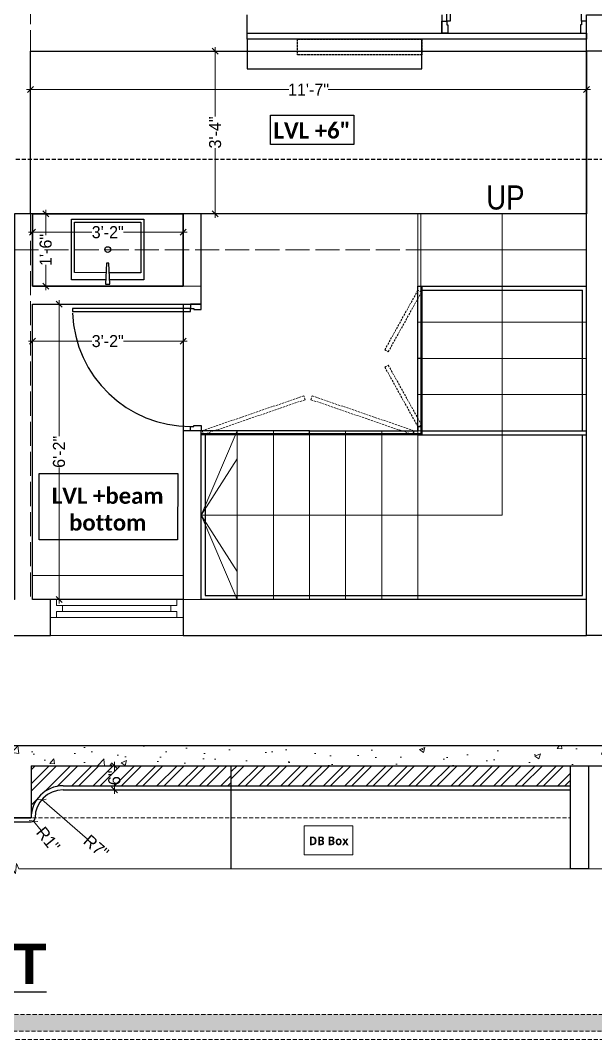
# Model space of a CAD drawing. Header units: millimetres. Extents: x 35877 to 3066687, y -650199 to -40525.
# Drawn here: x 147699.1 to 147842.4, y -180356.9 to -180103.2 of the extents above; entities that cross this region are included whole.
import ezdxf

# ---------------------------------------------------------------- set-up
doc = ezdxf.new("R2010")
doc.units = ezdxf.units.MM
doc.header["$MEASUREMENT"] = 0
doc.header["$PDMODE"] = 35
for name, pattern in [('00 . GROUND FLOOR$0$DASHED', [0.75, 0.5, -0.25]), ('ACAD_ISO02W100', [15, 12, -3]), ('DASHED', [0.75, 0.5, -0.25]), ('DASHED2', [0.375, 0.25, -0.125]), ('DASHEDX2', [1.5, 1, -0.5])]:
    doc.linetypes.add(name, pattern=pattern)
doc.layers.get('Defpoints').update_dxf_attribs({"color": 220})
for name, color, linetype in [('AR DOOR', 40, 'Continuous'), ('AR ELE-5', 134, 'Continuous'), ('GROUND FLOOR  ( Text )', 251, 'Continuous'), ('Labels and Texts', 8, 'Continuous'), ('str coll', 6, 'Continuous')]:
    doc.layers.add(name, color=color, linetype=linetype)
for name, color, linetype, lineweight in [('COLUMN', 1, 'Continuous', 30), ('Dimension', 10, 'DASHEDX2', 20), ('el', 7, 'Continuous', 20), ('FALSE CEILING', 6, 'Continuous', 30), ('FURNITURE', 32, 'Continuous', 9), ('furniture dimensions', 1, 'DASHED', 0), ('FURNITURE-1', 252, 'Continuous', 13), ('GROUND FLOOR', 7, 'Continuous', 9), ('GROUND FLOOR  ( PLINE )', 251, 'Continuous', 30), ('GROUND FLOOR ( DW_RAIL )', 7, 'Continuous', 9), ('GROUND FLOOR ( STAIR )', 251, 'Continuous', 9), ('Labelling', 1, 'Continuous', 25), ('NAME PLATE', 7, 'Continuous', 25), ('SECTION ( SLAB PLine )', 104, 'Continuous', 30), ('Text', 7, 'Continuous', 15), ('wall', 7, 'Continuous', 30), ('XX~SLAB ( BEAM )~ ( DIM )', 7, 'Continuous', 9)]:
    doc.layers.add(name, color=color, linetype=linetype, lineweight=lineweight)
doc.styles.add('Arial', font='arial.ttf')
doc.styles.add('century g', font='GOTHIC.TTF')
doc.styles.add("Cn_BT_0'-0", font='swissc.ttf')
doc.styles.get("Standard").update_dxf_attribs({"font": 'arial.ttf', "height": 6})
doc.dimstyles.new('Archana', dxfattribs={"dimtxt": 2, "dimasz": 0.75, "dimexe": 0.5, "dimexo": 0.5, "dimgap": 0, "dimtad": 0, "dimzin": 0, "dimdsep": 46, "dimlunit": 4, "dimtxsty": 'century g', "dimblk": 'OBLIQUE', "dimcen": 0, "dimdle": 1, "dimclrd": 256, "dimclre": 256, "dimclrt": 256, "dimadec": 0, "dimazin": 0, "dimtfac": 1, "dimtofl": 0, "dimtmove": 1, "dimatfit": 3, "dimfxl": 1, "dimfxlon": 1, "dimtolj": 1, "dimtzin": 0, "dimlwd": -1, "dimlwe": -1, "dimarcsym": 0})

# ---------------------------------------------------------------- blocks, each defined once
blk = doc.blocks.new('*U18')
for points in [[(0, 0), (0, 1120), (-30, 1120), (-30, 0)], [(40, 0), (0, 0), (0, -30), (-10, -30), (-10, -100), (40, -100)], [(-1160, 0), (-1120, 0), (-1120, -30), (-1110, -30), (-1110, -100), (-1160, -100)]]:
    blk.add_lwpolyline(points, close=True)
at = {"layer": 'AR ELE-5', "linetype": 'ByBlock', "ltscale": 15}
blk.add_arc((1.6, -0.7), 1121.6, 92.37301, 179.96526, dxfattribs=at)
blk = doc.blocks.new('*U20')
for points in [[(0, 0), (0, 1120), (30, 1120), (30, 0)], [(-40, 0), (0, 0), (0, -30), (10, -30), (10, -100), (-40, -100)], [(1160, 0), (1120, 0), (1120, -30), (1110, -30), (1110, -100), (1160, -100)]]:
    blk.add_lwpolyline(points, close=True)
at = {"layer": 'AR ELE-5', "linetype": 'ByBlock', "ltscale": 15}
blk.add_arc((-1.6, -0.7), 1121.6, 0.03474, 87.62699, dxfattribs=at)
blk = doc.blocks.new('_Oblique')
at = {"layer": 'wall', "color": 0, "lineweight": -2}
blk.add_line((-0.5, -0.5), (0.5, 0.5), dxfattribs=at)
blk = doc.blocks.new('*D579')
at = {"layer": 'Defpoints', "color": 0, "linetype": 'Continuous', "lineweight": 0, "transparency": 16777216}
for p in [(147704.48, -180297.14), (147709.76, -180301.74)]:
    blk.add_point(p, dxfattribs=at)
at = {"layer": 'furniture dimensions', "color": 5, "linetype": 'Continuous', "transparency": 16777216}
blk.add_line((147715.84, -180307.04), (147704.48, -180297.14), dxfattribs=at)
at = {"layer": 'furniture dimensions', "color": 5, "linetype": 'Continuous', "transparency": 16777216, "xscale": 1.5, "yscale": 1.5, "zscale": 1.5, "rotation": 138.929532535401}
blk.add_blockref('_Oblique', (147704.48, -180297.14), dxfattribs=at)
at = {"layer": 'furniture dimensions', "linetype": 'Continuous', "lineweight": 0, "transparency": 16777216, "insert": (147717.98, -180308.9), "char_height": 3, "attachment_point": 5, "rotation": 318.9295, "style": 'century g'}
blk.add_mtext('\\A1;R7"', dxfattribs=at)
blk = doc.blocks.new('*D580')
at = {"layer": 'Defpoints', "color": 0, "linetype": 'Continuous', "lineweight": 0, "transparency": 16777216}
for p in [(147701.76, -180301.74), (147702.38, -180302.52)]:
    blk.add_point(p, dxfattribs=at)
at = {"layer": 'furniture dimensions', "color": 5, "linetype": 'Continuous', "transparency": 16777216}
blk.add_line((147704.26, -180304.86), (147702.38, -180302.52), dxfattribs=at)
at = {"layer": 'furniture dimensions', "color": 5, "linetype": 'Continuous', "transparency": 16777216, "xscale": 1.5, "yscale": 1.5, "zscale": 1.5, "rotation": 128.7828727319727}
blk.add_blockref('_Oblique', (147702.38, -180302.52), dxfattribs=at)
at = {"layer": 'furniture dimensions', "linetype": 'Continuous', "lineweight": 0, "transparency": 16777216, "insert": (147706.04, -180307.06), "char_height": 3, "attachment_point": 5, "rotation": 308.7829, "style": 'century g'}
blk.add_mtext('\\A1;R1"', dxfattribs=at)
blk = doc.blocks.new('*D581')
at = {"layer": 'Defpoints', "color": 0, "linetype": 'Continuous', "lineweight": 0, "transparency": 16777216}
for p in [(147722.51, -180288.74), (147722.51, -180294.74), (147722.51, -180294.74)]:
    blk.add_point(p, dxfattribs=at)
at = {"layer": 'furniture dimensions', "color": 5, "linetype": 'Continuous', "transparency": 16777216}
for p, q in [((147722.51, -180287.74), (147722.51, -180290.13)), ((147722.51, -180295.74), (147722.51, -180293.35)), ((147722.51, -180294.74), (147723.01, -180294.74))]:
    blk.add_line(p, q, dxfattribs=at)
at = {"layer": 'furniture dimensions', "color": 5, "linetype": 'ByBlock', "transparency": 16777216}
blk.add_line((147722.51, -180288.74), (147723.01, -180288.74), dxfattribs=at)
at = {"layer": 'furniture dimensions', "color": 5, "linetype": 'Continuous', "transparency": 16777216, "xscale": 1.5, "yscale": 1.5, "zscale": 1.5}
for p, rotation in [((147722.51, -180288.74), 90), ((147722.51, -180294.74), 270)]:
    blk.add_blockref('_Oblique', p, dxfattribs=dict(at, rotation=rotation))
at = {"layer": 'furniture dimensions', "linetype": 'Continuous', "lineweight": 0, "transparency": 16777216, "insert": (147722.51, -180291.74), "char_height": 3, "attachment_point": 5, "rotation": 90, "style": 'century g'}
blk.add_mtext('\\A1;6"', dxfattribs=at)
blk = doc.blocks.new('*D886')
at = {"layer": 'Defpoints', "color": 0, "linetype": 'Continuous', "lineweight": 0, "transparency": 16777216}
for p in [(147748.87, -180110.85), (147747.61, -180151.35), (147747.61, -180151.35)]:
    blk.add_point(p, dxfattribs=at)
at = {"layer": 'furniture dimensions', "color": 5, "linetype": 'ByBlock', "transparency": 16777216}
blk.add_line((147748.37, -180110.85), (147747.11, -180110.85), dxfattribs=at)
at = {"layer": 'furniture dimensions', "color": 5, "linetype": 'Continuous', "transparency": 16777216}
for p, q in [((147747.61, -180109.85), (147747.61, -180127.16)), ((147747.61, -180152.35), (147747.61, -180135.05)), ((147747.61, -180151.35), (147748.11, -180151.35))]:
    blk.add_line(p, q, dxfattribs=at)
at = {"layer": 'furniture dimensions', "color": 5, "linetype": 'Continuous', "transparency": 16777216, "xscale": 1.5, "yscale": 1.5, "zscale": 1.5}
for p, rotation in [((147747.61, -180110.85), 90), ((147747.61, -180151.35), 270)]:
    blk.add_blockref('_Oblique', p, dxfattribs=dict(at, rotation=rotation))
at = {"layer": 'furniture dimensions', "linetype": 'Continuous', "lineweight": 0, "transparency": 16777216, "insert": (147747.61, -180131.1), "char_height": 3, "attachment_point": 5, "rotation": 90, "style": 'century g'}
blk.add_mtext('\\A1;3\'-4"', dxfattribs=at)
blk = doc.blocks.new('*D887')
at = {"layer": 'Defpoints', "color": 0, "linetype": 'Continuous', "lineweight": 0, "transparency": 16777216}
for p in [(147840.11, -180120.42), (147701.61, -180125.71), (147840.11, -180131.1)]:
    blk.add_point(p, dxfattribs=at)
at = {"layer": 'furniture dimensions', "color": 5, "linetype": 'Continuous', "transparency": 16777216}
for p, q in [((147700.61, -180120.42), (147765.98, -180120.42)), ((147841.11, -180120.42), (147775.73, -180120.42)), ((147840.11, -180124.42), (147840.11, -180119.92))]:
    blk.add_line(p, q, dxfattribs=at)
at = {"layer": 'furniture dimensions', "color": 5, "linetype": 'ByBlock', "transparency": 16777216}
blk.add_line((147701.61, -180124.42), (147701.61, -180119.92), dxfattribs=at)
at = {"layer": 'furniture dimensions', "color": 5, "linetype": 'Continuous', "transparency": 16777216, "xscale": 1.5, "yscale": 1.5, "zscale": 1.5, "rotation": 180}
blk.add_blockref('_Oblique', (147701.61, -180120.42), dxfattribs=at)
at = {"layer": 'furniture dimensions', "color": 5, "linetype": 'Continuous', "transparency": 16777216, "xscale": 1.5, "yscale": 1.5, "zscale": 1.5}
blk.add_blockref('_Oblique', (147840.11, -180120.42), dxfattribs=at)
at = {"layer": 'furniture dimensions', "linetype": 'Continuous', "lineweight": 0, "transparency": 16777216, "insert": (147770.86, -180120.42), "char_height": 3, "attachment_point": 5, "style": 'century g'}
blk.add_mtext('\\A1;11\'-7"', dxfattribs=at)
blk = doc.blocks.new('*D888')
at = {"layer": 'Defpoints', "color": 0, "linetype": 'Continuous', "lineweight": 0, "transparency": 16777216}
for p in [(147704.6, -180151.35), (147704.6, -180169.35), (147705.41, -180169.35)]:
    blk.add_point(p, dxfattribs=at)
at = {"layer": 'furniture dimensions', "color": 5, "linetype": 'ByBlock', "transparency": 16777216}
blk.add_line((147705.1, -180151.35), (147705.91, -180151.35), dxfattribs=at)
at = {"layer": 'furniture dimensions', "color": 5, "linetype": 'Continuous', "transparency": 16777216}
for p, q in [((147705.41, -180150.35), (147705.41, -180156.63)), ((147705.41, -180170.35), (147705.41, -180164.07)), ((147705.1, -180169.35), (147705.91, -180169.35))]:
    blk.add_line(p, q, dxfattribs=at)
at = {"layer": 'furniture dimensions', "color": 5, "linetype": 'Continuous', "transparency": 16777216, "xscale": 1.5, "yscale": 1.5, "zscale": 1.5}
for p, rotation in [((147705.41, -180151.35), 90), ((147705.41, -180169.35), 270)]:
    blk.add_blockref('_Oblique', p, dxfattribs=dict(at, rotation=rotation))
at = {"layer": 'furniture dimensions', "linetype": 'Continuous', "lineweight": 0, "transparency": 16777216, "insert": (147705.41, -180160.35), "char_height": 3, "attachment_point": 5, "rotation": 90, "style": 'century g'}
blk.add_mtext('\\A1;1\'-6"', dxfattribs=at)
blk = doc.blocks.new('*D889')
at = {"layer": 'Defpoints', "color": 0, "linetype": 'Continuous', "lineweight": 0, "transparency": 16777216}
for p in [(147702.11, -180155.94), (147739.61, -180155.94), (147739.61, -180155.94)]:
    blk.add_point(p, dxfattribs=at)
at = {"layer": 'furniture dimensions', "color": 5, "linetype": 'Continuous', "transparency": 16777216}
for p, q in [((147701.11, -180155.94), (147716.91, -180155.94)), ((147740.61, -180155.94), (147724.8, -180155.94)), ((147739.61, -180155.94), (147739.61, -180155.44))]:
    blk.add_line(p, q, dxfattribs=at)
at = {"layer": 'furniture dimensions', "color": 5, "linetype": 'ByBlock', "transparency": 16777216}
blk.add_line((147702.11, -180155.94), (147702.11, -180155.44), dxfattribs=at)
at = {"layer": 'furniture dimensions', "color": 5, "linetype": 'Continuous', "transparency": 16777216, "xscale": 1.5, "yscale": 1.5, "zscale": 1.5, "rotation": 180}
blk.add_blockref('_Oblique', (147702.11, -180155.94), dxfattribs=at)
at = {"layer": 'furniture dimensions', "color": 5, "linetype": 'Continuous', "transparency": 16777216, "xscale": 1.5, "yscale": 1.5, "zscale": 1.5}
blk.add_blockref('_Oblique', (147739.61, -180155.94), dxfattribs=at)
at = {"layer": 'furniture dimensions', "linetype": 'Continuous', "lineweight": 0, "transparency": 16777216, "insert": (147720.86, -180155.94), "char_height": 3, "attachment_point": 5, "style": 'century g'}
blk.add_mtext('\\A1;3\'-2"', dxfattribs=at)
blk = doc.blocks.new('*D910')
at = {"layer": 'Defpoints', "color": 0, "linetype": 'Continuous', "lineweight": 0, "transparency": 16777216}
for p in [(147707.89, -180173.85), (147707.89, -180247.35), (147708.73, -180247.35)]:
    blk.add_point(p, dxfattribs=at)
at = {"layer": 'furniture dimensions', "color": 5, "linetype": 'ByBlock', "transparency": 16777216}
blk.add_line((147708.39, -180173.85), (147709.23, -180173.85), dxfattribs=at)
at = {"layer": 'furniture dimensions', "color": 5, "linetype": 'Continuous', "transparency": 16777216}
for p, q in [((147708.73, -180172.85), (147708.73, -180206.72)), ((147708.73, -180248.35), (147708.73, -180214.48)), ((147708.39, -180247.35), (147709.23, -180247.35))]:
    blk.add_line(p, q, dxfattribs=at)
at = {"layer": 'furniture dimensions', "color": 5, "linetype": 'Continuous', "transparency": 16777216, "xscale": 1.5, "yscale": 1.5, "zscale": 1.5}
for p, rotation in [((147708.73, -180173.85), 90), ((147708.73, -180247.35), 270)]:
    blk.add_blockref('_Oblique', p, dxfattribs=dict(at, rotation=rotation))
at = {"layer": 'furniture dimensions', "linetype": 'Continuous', "lineweight": 0, "transparency": 16777216, "insert": (147708.73, -180210.6), "char_height": 3, "attachment_point": 5, "rotation": 90, "style": 'century g'}
blk.add_mtext('\\A1;6\'-2"', dxfattribs=at)
blk = doc.blocks.new('*D911')
at = {"layer": 'Defpoints', "color": 0, "linetype": 'Continuous', "lineweight": 0, "transparency": 16777216}
for p in [(147702.11, -180183.05), (147739.61, -180183.05), (147739.61, -180183.05)]:
    blk.add_point(p, dxfattribs=at)
at = {"layer": 'furniture dimensions', "color": 5, "linetype": 'Continuous', "transparency": 16777216}
for p, q in [((147701.11, -180183.05), (147716.91, -180183.05)), ((147740.61, -180183.05), (147724.8, -180183.05)), ((147739.61, -180183.05), (147739.61, -180182.55))]:
    blk.add_line(p, q, dxfattribs=at)
at = {"layer": 'furniture dimensions', "color": 5, "linetype": 'ByBlock', "transparency": 16777216}
blk.add_line((147702.11, -180183.05), (147702.11, -180182.55), dxfattribs=at)
at = {"layer": 'furniture dimensions', "color": 5, "linetype": 'Continuous', "transparency": 16777216, "xscale": 1.5, "yscale": 1.5, "zscale": 1.5, "rotation": 180}
blk.add_blockref('_Oblique', (147702.11, -180183.05), dxfattribs=at)
at = {"layer": 'furniture dimensions', "color": 5, "linetype": 'Continuous', "transparency": 16777216, "xscale": 1.5, "yscale": 1.5, "zscale": 1.5}
blk.add_blockref('_Oblique', (147739.61, -180183.05), dxfattribs=at)
at = {"layer": 'furniture dimensions', "linetype": 'Continuous', "lineweight": 0, "transparency": 16777216, "insert": (147720.86, -180183.05), "char_height": 3, "attachment_point": 5, "style": 'century g'}
blk.add_mtext('\\A1;3\'-2"', dxfattribs=at)

msp = doc.modelspace()

# ---------------------------------------------------------------- hatches: boundary and pattern name
at = {"layer": 'Dimension', "true_color": 0xd39e00, "transparency": 33554687}
h = msp.add_hatch(color=42, dxfattribs=at)
h.paths.add_polyline_path([(147466.166, -179935.8955), (147466.166, -180354.825), (148061.3418, -180354.825), (148061.3418, -179935.8955)])
h.paths.add_polyline_path([(147470.3431, -179940.0725), (148057.1647, -179940.0725), (148057.1647, -180350.648), (147470.3431, -180350.648)], flags=16)
at = {"layer": 'FURNITURE-1', "lineweight": 0, "true_color": 0xc7c8ca, "transparency": 33554687}
h = msp.add_hatch(dxfattribs=at)
h.set_pattern_fill('AR-CONC', color=9, scale=2)
h.set_pattern_definition([(50, (-125.155, 0.99), (14.34520365, -1.2550427), [1.5, -16.5]), (355, (-125.155, 0.99), (-2.7750267, 15.0438427), [1.2, -13.2]), (100.4514445, (-123.96, 0.885), (11.5701769, 13.7887998), [1.2748038, -14.0228422]), (46.1842, (-125.155, 4.99), (21.3448266, -3.3103856), [2.25, -24.75]), (96.635635, (-123.376, 4.714), (18.693239, 19.482372), [1.9122068, -21.0342752]), (351.184164, (-125.155, 4.99), (18.693239, 19.482372), [1.8, -19.8]), (21, (-123.155, 3.99), (11.93814104, -8.0523778), [1.5, -16.5]), (326, (-123.155, 3.99), (4.8663066, 14.5030009), [1.2, -13.2]), (71.451445, (-122.16, 3.318), (16.8044475, 6.45062306), [1.2748038, -14.0228422]), (37.5, (-125.155, 0.9895), (0.24319711, 6.65787708), [0, -13.04, 0, -13.4, 0, -13.25]), (7.5, (-125.155, 0.9895), (5.26139075, 7.88823424), [0, -7.64, 0, -12.74, 0, -5.05]), (327.5, (-129.615, 0.9895), (10.67644872, -0.45109743), [0, -5, 0, -15.6, 0, -20.7]), (317.5, (-131.615, 0.9895), (11.6637234, 2.00209965), [0, -6.5, 0, -10.36, 0, -14.7])])
h.paths.add_polyline_path([(147846.3476, -180283.7383), (147532.9216, -180283.7383), (147532.9216, -180288.7383), (147846.3476, -180288.7383)])
at = {"layer": 'FURNITURE-1', "lineweight": 0, "transparency": 33554572}
h = msp.add_hatch(dxfattribs=at)
h.set_pattern_fill('ANSI32', color=6, scale=10)
h.set_pattern_definition([(45, (1096.8667, -400.4572), (-2.65165043, 2.65165043), []), (45, (1098.6344, -400.4572), (-2.65165043, 2.65165043), [])])
h.paths.add_polyline_path([(147751.605, -180288.7383), (147701.7576, -180288.7383), (147701.7576, -180301.7383, -0.41421356), (147709.7576, -180293.7383), (147751.605, -180293.7383)])
h.paths.add_polyline_path([(147692.6521, -180288.7383), (147647.2644, -180288.7383), (147642.1489, -180288.7383), (147642.1489, -180293.7383), (147684.6521, -180293.7383, -0.41421356), (147692.6521, -180301.7383)])
h = msp.add_hatch(dxfattribs=at)
h.set_pattern_fill('ANSI32', color=6, scale=10)
h.set_pattern_definition([(45, (-822.037, -531.188), (-2.65165043, 2.65165043), []), (45, (-820.2694, -531.188), (-2.65165043, 2.65165043), [])])
h.paths.add_polyline_path([(147836.105, -180288.7383), (147751.605, -180288.7383), (147751.605, -180293.7383), (147836.105, -180293.7383)])

# ---------------------------------------------------------------- linework, layer by layer
at = {"layer": 'COLUMN', "transparency": 33554687, "elevation": 0.3521}
msp.add_lwpolyline([(147855.105, -180101.8511), (147855.105, -180110.8511), (147840.105, -180110.8511), (147840.105, -180101.8511)], close=True, dxfattribs=at)
at = {"layer": 'Dimension', "color": 42, "true_color": 0xd39e00, "transparency": 33554687, "elevation": 0.7043}
for points in [[(147464.0775, -179933.807), (148063.4303, -179933.807), (148063.4303, -180356.9136), (147464.0775, -180356.9136)], [(147466.166, -179935.8955), (148061.3418, -179935.8955), (148061.3418, -180354.825), (147466.166, -180354.825)], [(147470.3431, -179940.0725), (148057.1647, -179940.0725), (148057.1647, -180350.648), (147470.3431, -180350.648)]]:
    msp.add_lwpolyline(points, close=True, dxfattribs=at)
at = {"layer": 'el', "color": 251, "linetype": 'DASHEDX2', "true_color": 0x636466, "transparency": 33554687}
msp.add_line((147547.605, -180301.7383, 0.3521), (147836.105, -180301.7383, 0.3521), dxfattribs=at)
at = {"layer": 'FALSE CEILING', "color": 1, "linetype": 'DASHEDX2', "lineweight": 25, "transparency": 33554687, "elevation": 0.3521}
msp.add_lwpolyline([(147517.9325, -180140.4258), (147517.9325, -180137.785), (147858.1589, -180137.785), (147858.1589, -180140.6115)], dxfattribs=at)
at = {"layer": 'FURNITURE', "color": 9, "lineweight": 30, "true_color": 0xc7c8ca, "transparency": 33554687}
for p, q in [((147755.605, -180107.8511, 0.3521), (147755.605, -180115.2841, 0.3521)), ((147799.105, -180115.2841, 0.3521), (147799.105, -180107.8511, 0.3521)), ((147755.605, -180115.2841, 0.3521), (147799.105, -180115.2841, 0.3521))]:
    msp.add_line(p, q, dxfattribs=at)
at = {"layer": 'FURNITURE', "color": 9, "lineweight": 30, "ltscale": 0.4, "true_color": 0xc7c8ca, "transparency": 33554687}
for p, q in [((147798.105, -180169.3511, 0.3521), (147799.105, -180169.3511, 0.3521)), ((147798.105, -180205.3511, 0.3521), (147798.105, -180169.3511, 0.3521)), ((147799.105, -180169.3511, 0.3521), (147799.105, -180205.3511, 0.3521)), ((147799.105, -180169.3511, 0.3521), (147840.105, -180169.3511, 0.3521)), ((147799.105, -180170.3511, 0.3521), (147839.105, -180170.3511, 0.3521)), ((147799.105, -180187.3511, 0.3521), (147798.105, -180187.3511, 0.3521)), ((147771.105, -180205.3511, 0.3521), (147744.105, -180205.3511, 0.3521)), ((147798.105, -180206.3511, 0.3521), (147744.105, -180206.3511, 0.3521)), ((147771.105, -180206.3511, 0.3521), (147771.105, -180205.3511, 0.3521)), ((147771.105, -180205.3511, 0.3521), (147798.105, -180205.3511, 0.3521)), ((147799.105, -180205.3511, 0.3521), (147840.105, -180205.3511, 0.3521)), ((147799.105, -180206.3511, 0.3521), (147840.105, -180206.3511, 0.3521))]:
    msp.add_line(p, q, dxfattribs=at)
at = {"layer": 'FURNITURE', "lineweight": 0, "transparency": 33554687}
msp.add_line((147751.605, -180293.7383, 0.3521), (147751.605, -180314.3655, 0.3521), dxfattribs=at)
at = {"layer": 'FURNITURE', "color": 9, "lineweight": 30, "true_color": 0xc7c8ca, "transparency": 33554687, "elevation": 0.3521}
for points in [[(147755.605, -180106.3511), (147840.105, -180106.3511), (147840.105, -180107.8511), (147755.605, -180107.8511)], [(147721.1347, -180163.5946), (147720.5631, -180163.5942), (147720.3052, -180168.891), (147721.3854, -180168.8917)]]:
    msp.add_lwpolyline(points, close=True, dxfattribs=at)
at = {"layer": 'FURNITURE', "color": 9, "linetype": 'DASHED2', "lineweight": 30, "true_color": 0xc7c8ca, "transparency": 33554687, "elevation": 0.3521}
msp.add_lwpolyline([(147768.105, -180107.8511), (147799.105, -180107.8511), (147799.105, -180111.7676), (147768.105, -180111.7676)], close=True, dxfattribs=at)
at = {"layer": 'FURNITURE', "color": 9, "lineweight": 30, "true_color": 0xc7c8ca, "transparency": 33554687, "elevation": 0.3521}
for points in [[(147720.3578, -180167.8108), (147711.8467, -180167.7963), (147711.8555, -180152.7024), (147729.8555, -180152.723), (147729.8467, -180167.817), (147721.3343, -180167.8114)], [(147720.4454, -180166.0104), (147712.5681, -180165.9964), (147712.5752, -180153.423), (147729.1348, -180153.4427), (147729.1277, -180166.0161), (147721.2491, -180166.011)]]:
    msp.add_lwpolyline(points, dxfattribs=at)
at = {"layer": 'FURNITURE', "color": 9, "lineweight": 30, "ltscale": 0.4, "true_color": 0xc7c8ca, "transparency": 33554687, "elevation": 0.3521}
for points in [[(147839.105, -180205.3511), (147839.105, -180170.3511)], [(147798.105, -180206.3511), (147799.105, -180206.3511), (147799.105, -180204.3511), (147798.105, -180204.3511), (147798.105, -180205.3511)], [(147745.105, -180206.3511), (147745.105, -180246.3511), (147839.105, -180246.3511), (147839.105, -180206.3511)], [(147799.105, -180205.3511), (147799.105, -180206.3511), (147797.105, -180206.3511), (147797.105, -180205.3511), (147798.105, -180205.3511)]]:
    msp.add_lwpolyline(points, dxfattribs=at)
at = {"layer": 'FURNITURE', "lineweight": 0, "transparency": 33554687, "elevation": 0.3521}
msp.add_lwpolyline([(147769.7872, -180303.7087), (147781.9228, -180303.7087), (147781.9228, -180310.9477), (147769.7872, -180310.9477)], close=True, dxfattribs=at)
at = {"layer": 'FURNITURE', "color": 9, "lineweight": 30, "true_color": 0xc7c8ca, "transparency": 33554687}
msp.add_circle((147720.8511, -180160.2494, 0.3521), 0.7202, dxfattribs=at)
at = {"layer": 'furniture dimensions', "color": 6, "linetype": 'Continuous', "lineweight": 30, "transparency": 33554687, "elevation": 0.3521}
for points in [[(147701.605, -180110.8511), (147840.105, -180110.8511), (147840.105, -180151.3511), (147701.605, -180151.3511)], [(147702.105, -180151.3511), (147739.605, -180151.3511), (147739.605, -180169.3511), (147702.105, -180169.3511)], [(147702.105, -180169.3511), (147739.605, -180169.3511), (147739.605, -180151.3511), (147702.105, -180151.3511)], [(147702.105, -180173.8511), (147739.605, -180173.8511), (147739.605, -180247.3511), (147702.105, -180247.3511)]]:
    msp.add_lwpolyline(points, close=True, dxfattribs=at)
at = {"layer": 'furniture dimensions', "color": 9, "linetype": 'Continuous', "lineweight": 0, "true_color": 0xc7c8ca, "transparency": 33554687, "elevation": 0.3521}
msp.add_lwpolyline([(147516.5107, -180314.3655), (147697.1149, -180314.3655), (147697.8931, -180315.546), (147698.1431, -180313.0644), (147698.7256, -180314.3655), (147854.3048, -180314.3655)], dxfattribs=at)
at = {"layer": 'GROUND FLOOR', "transparency": 33554687}
for p, q in [((147755.605, -180106.3511, 0.3521), (147755.605, -180101.8511, 0.3521)), ((147840.105, -180101.8511, 0.3521), (147840.105, -180256.3511, 0.3521)), ((147739.605, -180169.3511, 0.3521), (147739.605, -180151.3511, 0.3521)), ((147744.105, -180173.8511, 0.3521), (147744.105, -180151.3511, 0.3521)), ((147739.605, -180256.3511, 0.3521), (147739.605, -180173.8511, 0.3521)), ((147744.105, -180247.3511, 0.3521), (147744.105, -180205.3511, 0.3521)), ((147840.105, -180247.3511, 0.3521), (147706.605, -180247.3511, 0.3521)), ((147939.105, -180256.3511, 0.3521), (147538.605, -180256.3511, 0.3521))]:
    msp.add_line(p, q, dxfattribs=at)
at = {"layer": 'GROUND FLOOR', "color": 5, "transparency": 33554687}
msp.add_line((147744.105, -180173.8511, 0.3521), (147702.105, -180173.8511, 0.3521), dxfattribs=at)
at = {"layer": 'GROUND FLOOR', "transparency": 33554687, "elevation": 0.3521}
msp.add_lwpolyline([(147798.105, -180151.3511), (147798.105, -180205.3511), (147744.105, -180205.3511)], dxfattribs=at)
at = {"layer": 'GROUND FLOOR  ( PLINE )', "transparency": 33554687}
for p, q in [((147755.605, -180106.3511, 0.3521), (147755.605, -180101.8511, 0.3521)), ((147804.0667, -180101.8511, 0.3521), (147804.0667, -180106.4182, 0.3521)), ((147755.605, -180106.3511, 0.3521), (147804.0667, -180106.4182, 0.3521))]:
    msp.add_line(p, q, dxfattribs=at)
at = {"layer": 'GROUND FLOOR  ( PLINE )', "lineweight": 0, "transparency": 33554687}
msp.add_line((147739.605, -180241.3511, 0.3521), (147702.105, -180241.3511, 0.3521), dxfattribs=at)
at = {"layer": 'GROUND FLOOR  ( PLINE )', "transparency": 33554687, "elevation": 0.3521}
for points in [[(147844.605, -180233.8511), (147873.1, -180233.8511), (147873.1, -180238.3511), (147844.605, -180238.3511), (147844.605, -180256.3511), (147840.105, -180256.3511), (147840.105, -180101.8511), (147868.605, -180101.8511), (147868.605, -180106.3511), (147855.105, -180106.3511)], [(147702.105, -180247.3511), (147702.105, -180173.8511), (147744.105, -180173.8511), (147744.105, -180151.3511), (147739.605, -180151.3511), (147739.605, -180169.3511), (147702.105, -180169.3511), (147702.105, -180151.3511), (147697.605, -180151.3511), (147697.605, -180247.3511), (147670.605, -180247.3511), (147670.605, -180256.3511), (147702.105, -180256.3511)], [(147702.105, -180256.3511), (147702.105, -180256.3511), (147706.605, -180256.3511), (147706.605, -180247.3511), (147702.105, -180247.3511)]]:
    msp.add_lwpolyline(points, dxfattribs=at)
msp.add_lwpolyline([(147840.105, -180247.3511), (147744.105, -180247.3511), (147744.105, -180205.3511), (147739.605, -180205.3511), (147739.605, -180256.3511), (147840.105, -180256.3511)], close=True, dxfattribs=at)
at = {"layer": 'GROUND FLOOR ( DW_RAIL )', "transparency": 33554687, "elevation": 0.3521}
msp.add_lwpolyline([(147739.605, -180247.3511), (147738.105, -180247.3511), (147738.105, -180248.8511), (147736.605, -180248.8511), (147736.605, -180250.3511), (147709.605, -180250.3511), (147709.605, -180248.8511), (147708.105, -180248.8511), (147708.105, -180247.3511), (147706.605, -180247.3511), (147706.605, -180251.8511), (147708.105, -180251.8511), (147708.105, -180250.3511), (147709.605, -180250.3511), (147709.605, -180248.8511), (147736.605, -180248.8511), (147736.605, -180250.3511), (147738.105, -180250.3511), (147738.105, -180251.8511), (147739.605, -180251.8511), (147739.605, -180247.3511), (147706.605, -180247.3511), (147706.605, -180251.8511), (147739.605, -180251.8511)], close=True, dxfattribs=at)
at = {"layer": 'GROUND FLOOR ( STAIR )', "transparency": 33554687}
for p, q in [((147840.105, -180151.3511, 0.3521), (147798.105, -180151.3511, 0.3521)), ((147798.105, -180151.3511, 0.3521), (147798.105, -180247.3511, 0.3521)), ((147840.105, -180160.3511, 0.3521), (147798.105, -180160.3511, 0.3521)), ((147840.105, -180169.3511, 0.3521), (147798.105, -180169.3511, 0.3521)), ((147840.105, -180178.3511, 0.3521), (147798.105, -180178.3511, 0.3521)), ((147840.105, -180187.3511, 0.3521), (147798.105, -180187.3511, 0.3521)), ((147840.105, -180196.3511, 0.3521), (147798.105, -180196.3511, 0.3521)), ((147840.105, -180205.3511, 0.3521), (147744.105, -180205.3511, 0.3521)), ((147753.105, -180205.3511, 0.3521), (147753.105, -180247.3511, 0.3521)), ((147762.105, -180205.3511, 0.3521), (147762.105, -180247.3511, 0.3521)), ((147771.105, -180205.3511, 0.3521), (147771.105, -180247.3511, 0.3521)), ((147780.105, -180205.3511, 0.3521), (147780.105, -180247.3511, 0.3521)), ((147789.105, -180205.3511, 0.3521), (147789.105, -180247.3511, 0.3521))]:
    msp.add_line(p, q, dxfattribs=at)
at = {"layer": 'GROUND FLOOR ( STAIR )', "color": 5, "linetype": 'ACAD_ISO02W100', "ltscale": 0.7, "transparency": 33554687}
msp.add_line((147744.105, -180169.3511, 0.3521), (147702.105, -180169.3511, 0.3521), dxfattribs=at)
at = {"layer": 'GROUND FLOOR ( STAIR )', "color": 9, "linetype": 'DASHEDX2', "true_color": 0xc7c8ca, "transparency": 33554687}
for p, q in [((147840.105, -180169.3511, 0.3521), (147798.105, -180169.3511, 0.3521)), ((147840.105, -180205.3511, 0.3521), (147744.105, -180205.3511, 0.3521))]:
    msp.add_line(p, q, dxfattribs=at)
at = {"layer": 'GROUND FLOOR ( STAIR )', "transparency": 33554687, "elevation": 0.3521}
msp.add_lwpolyline([(147744.105, -180226.3511), (147753.105, -180205.3511), (147753.105, -180212.3511), (147744.105, -180226.3511), (147753.105, -180247.3511), (147753.105, -180240.3511), (147744.105, -180226.3511), (147819.105, -180226.3511), (147819.105, -180151.3511)], dxfattribs=at)
msp.add_lwpolyline([(147744.105, -180205.3511), (147798.105, -180205.3511), (147798.105, -180151.3511), (147798.805, -180151.3511), (147798.805, -180206.0511), (147744.105, -180206.0511)], close=True, dxfattribs=at)
at = {"layer": 'GROUND FLOOR ( STAIR )', "color": 9, "linetype": '00 . GROUND FLOOR$0$DASHED', "lineweight": 5, "true_color": 0xc7c8ca, "transparency": 33554687, "elevation": 0.3521}
for points in [[(147798.9791, -180170.8369), (147798.105, -180170.3511), (147789.8466, -180185.2104), (147790.7207, -180185.6962)], [(147798.9791, -180203.8653), (147798.105, -180204.3511), (147789.8466, -180189.4918), (147790.7207, -180189.006)], [(147744.6792, -180206.2971), (147769.9844, -180197.6247), (147769.6602, -180196.6787), (147744.355, -180205.3511)], [(147796.7808, -180206.2971), (147771.4756, -180197.6247), (147771.7998, -180196.6787), (147797.105, -180205.3511)]]:
    msp.add_lwpolyline(points, close=True, dxfattribs=at)
at = {"layer": 'Labelling', "color": 251, "linetype": 'ACAD_ISO02W100', "lineweight": 0, "ltscale": 0.5, "true_color": 0x636466, "transparency": 33554687}
for p, q in [((147701.605, -180246.6005, 0.3521), (147701.605, -179972.8511, 0.3521)), ((147701.605, -180110.8511, 0.3521), (147840.105, -180110.8511, 0.3521)), ((147702.105, -180151.3511, 0.3521), (147840.105, -180151.3511, 0.3521)), ((147697.605, -180160.3511, 0.3521), (147840.105, -180160.3511, 0.3521))]:
    msp.add_line(p, q, dxfattribs=at)
at = {"layer": 'Labels and Texts', "color": 1, "lineweight": 30, "ltscale": 0.3, "transparency": 33554687, "elevation": 0.3521}
for points in [[(147761.3818, -180126.7811), (147782.1047, -180126.7811), (147782.1047, -180134.1284), (147761.3818, -180134.1284)], [(147703.8215, -180215.9614), (147738.2823, -180215.9614), (147738.2436, -180232.5353), (147703.7828, -180232.5353)]]:
    msp.add_lwpolyline(points, close=True, dxfattribs=at)
at = {"layer": 'SECTION ( SLAB PLine )', "color": 1, "transparency": 33554687}
for p, q in [((147532.9216, -180283.7383, 0.3521), (147846.4048, -180283.7383, 0.3521)), ((147701.7576, -180288.7383, 0.3521), (147846.3476, -180288.7383, 0.3521))]:
    msp.add_line(p, q, dxfattribs=at)
at = {"layer": 'SECTION ( SLAB PLine )', "color": 1, "transparency": 33554687, "elevation": 0.3521}
msp.add_lwpolyline([(147701.7576, -180288.7383), (147701.7576, -180301.7383), (147692.6521, -180301.7383), (147692.6521, -180288.7383)], dxfattribs=at)
at = {"layer": 'str coll', "lineweight": 30, "transparency": 33554687}
for p, q in [((147709.7576, -180293.7383, 0.3521), (147836.105, -180293.7383, 0.3521)), ((147751.605, -180293.7383, 0.4425), (147836.105, -180293.7383, 0.4425)), ((147709.7576, -180294.7383, 0.3521), (147751.605, -180294.7383, 0.3521)), ((147751.605, -180294.7383, 0.4425), (147836.105, -180294.7383, 0.4425)), ((147692.6521, -180301.7383, 0.3521), (147701.7576, -180301.7383, 0.3521)), ((147692.6521, -180302.7383, 0.3521), (147701.7576, -180302.7383, 0.3521))]:
    msp.add_line(p, q, dxfattribs=at)
for centre, radius, start, end in [((147709.7576, -180301.7383, 0.3521), 8, 90, 180), ((147709.7576, -180301.7383, 0.3521), 7, 90, 180), ((147701.7576, -180301.7383, 0.3521), 1, 270, 0)]:
    msp.add_arc(centre, radius, start, end, dxfattribs=at)
at = {"layer": 'XX~SLAB ( BEAM )~ ( DIM )', "lineweight": 30, "transparency": 33554687}
msp.add_line((147751.605, -180314.3655, 0.3521), (147751.605, -180288.7383, 0.3521), dxfattribs=at)
at = {"layer": 'XX~SLAB ( BEAM )~ ( DIM )', "lineweight": 30, "transparency": 33554687, "elevation": 0.3521}
msp.add_lwpolyline([(147836.105, -180288.7383), (147840.605, -180288.7383), (147840.605, -180314.3655), (147836.105, -180314.3655)], close=True, dxfattribs=at)

# ---------------------------------------------------------------- block references
at = {"layer": 'AR DOOR', "linetype": 'ByBlock', "lineweight": -2, "transparency": 33554687, "extrusion": (0, 0, -1), "xscale": -0.02999999999997555, "yscale": 0.02999999999997555, "zscale": -0.02999999999997555}
msp.add_blockref('*U20', (-147805.2667, -180103.4182, -0.3521), dxfattribs=at)
at = {"layer": 'AR DOOR', "linetype": 'ByBlock', "lineweight": -2, "transparency": 33554687, "extrusion": (0, 0, -1), "xscale": -0.02624999999989069, "yscale": 0.02624999999989069, "zscale": -0.02624999999989069, "rotation": 270}
msp.add_blockref('*U18', (-147741.48, -180174.9011, -0.3521), dxfattribs=at)

# ---------------------------------------------------------------- texts
at = {"layer": 'GROUND FLOOR  ( Text )', "transparency": 33554687, "insert": (147819.8933, -180147.3255, 0.3521), "char_height": 6, "attachment_point": 5, "style": "Cn_BT_0'-0"}
msp.add_mtext('UP', dxfattribs=at)
at = {"layer": 'NAME PLATE', "color": 251, "true_color": 0x636466, "transparency": 33554687, "char_height": 4, "attachment_point": 5, "style": 'century g'}
for s, insert in [('{\\fCalibri|b1|i0|c0|p34;\\C256;\\c0;LVL +6"}', (147771.7263, -180130.6365, 0.4124)), ('{\\fCalibri|b1|i0|c0|p34;\\C256;\\c0;LVL +beam \\Pbottom}', (147720.8452, -180224.8885, 0.4124))]:
    msp.add_mtext_dynamic_manual_height_columns(s, width=51.719113, gutter_width=1, heights=[0], dxfattribs=dict(at, insert=insert))
at = {"layer": 'NAME PLATE', "color": 1, "transparency": 33554687, "insert": (147621.7926, -180338.1069, 0.4763), "char_height": 10, "attachment_point": 5, "style": 'Arial'}
msp.add_mtext_dynamic_manual_height_columns('{\\fArial|b1|i0|c0|p34;\\LFALSE CEILING LAYOUT}', width=294.142415, gutter_width=1, heights=[0], dxfattribs=at)
at = {"layer": 'Text', "ltscale": 20, "transparency": 33554687, "insert": (147756.2588, -180306.3679, 0.3521), "char_height": 2.143647, "width": 39.277817, "attachment_point": 1}
msp.add_mtext('\\pxqc;{\\fMalgun Gothic|b1|i0|c0|p34;\\C1;DB Box}', dxfattribs=at)

# ---------------------------------------------------------------- dimensions: what is measured, and where the dimension line sits
at = {"layer": 'furniture dimensions', "color": 5, "linetype": 'Continuous', "lineweight": 0, "transparency": 33554687}
for base, p1, p2, picture, middle in [((147747.6050097072, -180151.3511367833, 0.3521462299), (147748.8684775713, -180110.8511367837, 0.3521462299), (147747.6050097069, -180151.3511367832, 0.3521462299), '*D886', (147747.6050097071, -180131.1011367835, 0.3521462299)), ((147705.4067, -180169.3511, 0.3521), (147704.5964, -180151.3511, 0.3521), (147704.5964, -180169.3511, 0.3521), '*D888', (147705.4067, -180160.3511, 0.3521)), ((147708.7313470124, -180247.3511367833, 0.3521462299), (147707.8878808361, -180173.8511367832, 0.3521462299), (147707.8878808361, -180247.3511367832, 0.3521462299), '*D910', (147708.7313470123, -180210.6011367833, 0.3521462299)), ((147722.5129, -180294.7383, 0.3521), (147722.5129, -180288.7383, 0.3521), (147722.5129, -180294.7383, 0.3521), '*D581', (147722.5129, -180291.7383, 0.3521))]:
    dim = msp.add_linear_dim(base=base, p1=p1, p2=p2, angle=90, dimstyle='Archana', override={"dimtxt": 3, "dimasz": 1.5, "dimdec": 0, "dimclrd": 5, "dimclre": 5, "dimfxl": 4}, dxfattribs=at)
    dim.commit()
    dim.dimension.update_dxf_attribs({"geometry": picture, "text_midpoint": middle})
for base, p1, p2, picture, middle in [((147840.1050097069, -180120.4172496682, 0.3521462299), (147701.6050097064, -180125.7077547273, 0.3521462299), (147840.1050097069, -180131.1011367835, 0.3521462299), '*D887', (147770.8550097066, -180120.4172496682, 0.3521462299)), ((147739.6050097069, -180155.9430545678, 0.3521462299), (147702.1050097068, -180155.9430545678, 0.3521462299), (147739.6050097069, -180155.9430545678, 0.3521462299), '*D889', (147720.8550097069, -180155.9430545678, 0.3521462299)), ((147739.6050097069, -180183.0488842563, 0.3521462299), (147702.1050097069, -180183.0488842563, 0.3521462299), (147739.6050097069, -180183.0488842563, 0.3521462299), '*D911', (147720.8550097069, -180183.0488842563, 0.3521462299))]:
    dim = msp.add_linear_dim(base=base, p1=p1, p2=p2, dimstyle='Archana', override={"dimtxt": 3, "dimasz": 1.5, "dimdec": 0, "dimclrd": 5, "dimclre": 5, "dimfxl": 4}, dxfattribs=at)
    dim.commit()
    dim.dimension.update_dxf_attribs({"geometry": picture, "text_midpoint": middle})
dim = msp.add_radius_dim(center=(147709.7576, -180301.7383, 0.3521), mpoint=(147704.4803, -180297.1394, 0.3521), dimstyle='Archana', override={"dimtxt": 3, "dimasz": 1.5, "dimdec": 0, "dimclrd": 5, "dimclre": 5, "dimfxl": 4}, dxfattribs=at)
dim.commit()
dim.dimension.update_dxf_attribs({"geometry": '*D579', "text_midpoint": (147717.9779, -180308.9019, 0.3521), "dimtype": 164})
dim = msp.add_radius_dim(center=(147701.7576, -180301.7383, 0.3521), mpoint=(147702.384, -180302.5179, 0.3521), dimstyle='Archana', override={"dimtxt": 3, "dimasz": 1.5, "dimdec": 0, "dimclrd": 5, "dimclre": 5, "dimfxl": 4}, dxfattribs=at)
dim.commit()
dim.dimension.update_dxf_attribs({"geometry": '*D580', "text_midpoint": (147706.0362, -180307.0631, 0.3521)})

doc.saveas('drawing.dxf')
